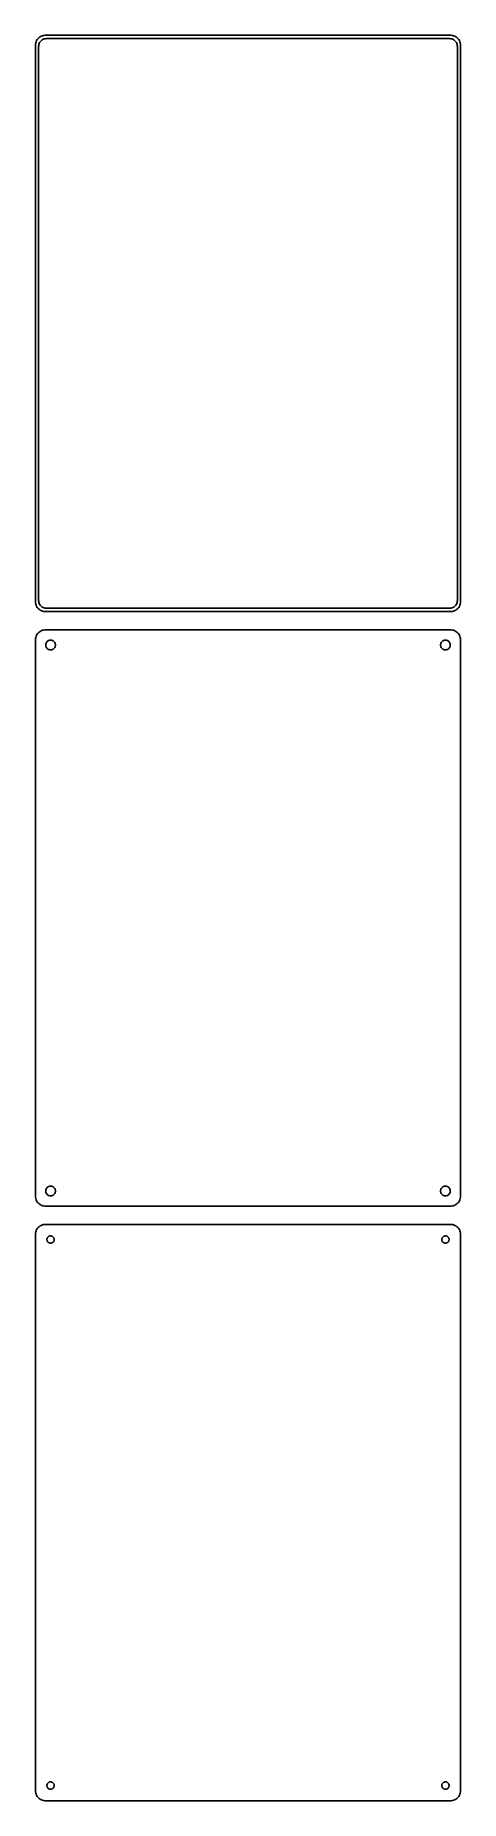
# Model space of a CAD drawing. Header units: metres. Extents: x -105 to 105, y 446 to 1318.
import ezdxf

# ---------------------------------------------------------------- set-up
doc = ezdxf.new("R2010")
doc.units = ezdxf.units.M

msp = doc.modelspace()

# ---------------------------------------------------------------- linework, layer by layer
for p, q in [((-101.545, 1318.26), (-102.129, 1318.02)), ((-100.937, 1318.41), (-101.545, 1318.26)), ((-100.314, 1318.49), (-100.937, 1318.41)), ((100.314, 1318.49), (-100.314, 1318.49)), ((100.937, 1318.41), (100.314, 1318.49)), ((101.545, 1318.26), (100.937, 1318.41)), ((102.129, 1318.02), (101.545, 1318.26)), ((-104.961, 1314.13), (-105, 1313.5)), ((-105, 1313.5), (-105, 1038.5)), ((-104.843, 1314.74), (-104.961, 1314.13)), ((-104.649, 1315.34), (-104.843, 1314.74)), ((-104.382, 1315.91), (-104.649, 1315.34)), ((-104.045, 1316.44), (-104.382, 1315.91)), ((-103.645, 1316.92), (-104.045, 1316.44)), ((-103.187, 1317.35), (-103.645, 1316.92)), ((-103.373, 1313), (-103.342, 1313.49)), ((-103.373, 1039), (-103.373, 1313)), ((-103.342, 1313.49), (-103.251, 1313.96)), ((-103.251, 1313.96), (-103.101, 1314.43)), ((-102.679, 1317.72), (-103.187, 1317.35)), ((-103.101, 1314.43), (-102.894, 1314.87)), ((-102.894, 1314.87), (-102.633, 1315.28)), ((-102.129, 1318.02), (-102.679, 1317.72)), ((-102.633, 1315.28), (-102.323, 1315.65)), ((-102.323, 1315.65), (-101.969, 1315.98)), ((-101.969, 1315.98), (-101.575, 1316.27)), ((-101.575, 1316.27), (-101.149, 1316.5)), ((-101.149, 1316.5), (-100.697, 1316.68)), ((-100.697, 1316.68), (-100.226, 1316.8)), ((-100.226, 1316.8), (-99.7432, 1316.86)), ((-99.7432, 1316.86), (99.7432, 1316.86)), ((99.7432, 1316.86), (100.226, 1316.8)), ((100.226, 1316.8), (100.697, 1316.68)), ((100.697, 1316.68), (101.149, 1316.5)), ((101.149, 1316.5), (101.575, 1316.27)), ((101.575, 1316.27), (101.969, 1315.98)), ((101.969, 1315.98), (102.323, 1315.65)), ((102.679, 1317.72), (102.129, 1318.02)), ((102.323, 1315.65), (102.633, 1315.28)), ((102.633, 1315.28), (102.894, 1314.87)), ((103.187, 1317.35), (102.679, 1317.72)), ((102.894, 1314.87), (103.101, 1314.43)), ((103.101, 1314.43), (103.251, 1313.96)), ((103.645, 1316.92), (103.187, 1317.35)), ((103.251, 1313.96), (103.342, 1313.49)), ((103.342, 1313.49), (103.373, 1313)), ((103.373, 1313), (103.373, 1039)), ((104.045, 1316.44), (103.645, 1316.92)), ((104.382, 1315.91), (104.045, 1316.44)), ((104.649, 1315.34), (104.382, 1315.91)), ((104.843, 1314.74), (104.649, 1315.34)), ((104.961, 1314.13), (104.843, 1314.74)), ((105, 1313.5), (104.961, 1314.13)), ((105, 1038.5), (105, 1313.5)), ((-103.342, 1038.51), (-103.373, 1039)), ((103.373, 1039), (103.342, 1038.51)), ((-105, 1038.5), (-104.961, 1037.87)), ((-104.961, 1037.87), (-104.843, 1037.26)), ((-104.843, 1037.26), (-104.649, 1036.66)), ((-104.649, 1036.66), (-104.382, 1036.09)), ((-104.382, 1036.09), (-104.045, 1035.56)), ((-104.045, 1035.56), (-103.645, 1035.08)), ((-103.645, 1035.08), (-103.187, 1034.65)), ((-103.251, 1038.04), (-103.342, 1038.51)), ((-103.101, 1037.57), (-103.251, 1038.04)), ((-103.187, 1034.65), (-102.679, 1034.28)), ((-102.894, 1037.13), (-103.101, 1037.57)), ((-102.633, 1036.72), (-102.894, 1037.13)), ((-102.679, 1034.28), (-102.129, 1033.98)), ((-102.323, 1036.35), (-102.633, 1036.72)), ((-101.969, 1036.02), (-102.323, 1036.35)), ((-102.129, 1033.98), (-101.545, 1033.74)), ((-101.575, 1035.73), (-101.969, 1036.02)), ((-101.149, 1035.5), (-101.575, 1035.73)), ((-101.545, 1033.74), (-100.937, 1033.59)), ((-100.697, 1035.32), (-101.149, 1035.5)), ((-100.937, 1033.59), (-100.314, 1033.51)), ((-100.226, 1035.2), (-100.697, 1035.32)), ((-100.314, 1033.51), (100.314, 1033.51)), ((-99.7432, 1035.14), (-100.226, 1035.2)), ((99.7432, 1035.14), (-99.7432, 1035.14)), ((100.226, 1035.2), (99.7432, 1035.14)), ((100.697, 1035.32), (100.226, 1035.2)), ((100.314, 1033.51), (100.937, 1033.59)), ((101.149, 1035.5), (100.697, 1035.32)), ((100.937, 1033.59), (101.545, 1033.74)), ((101.575, 1035.73), (101.149, 1035.5)), ((101.545, 1033.74), (102.129, 1033.98)), ((101.969, 1036.02), (101.575, 1035.73)), ((102.323, 1036.35), (101.969, 1036.02)), ((102.129, 1033.98), (102.679, 1034.28)), ((102.633, 1036.72), (102.323, 1036.35)), ((102.894, 1037.13), (102.633, 1036.72)), ((102.679, 1034.28), (103.187, 1034.65)), ((103.101, 1037.57), (102.894, 1037.13)), ((103.251, 1038.04), (103.101, 1037.57)), ((103.187, 1034.65), (103.645, 1035.08)), ((103.342, 1038.51), (103.251, 1038.04)), ((103.645, 1035.08), (104.045, 1035.56)), ((104.045, 1035.56), (104.382, 1036.09)), ((104.382, 1036.09), (104.649, 1036.66)), ((104.649, 1036.66), (104.843, 1037.26)), ((104.843, 1037.26), (104.961, 1037.87)), ((104.961, 1037.87), (105, 1038.5)), ((-104.382, 1021.91), (-104.649, 1021.34)), ((-104.045, 1022.44), (-104.382, 1021.91)), ((-103.645, 1022.92), (-104.045, 1022.44)), ((-103.187, 1023.35), (-103.645, 1022.92)), ((-102.679, 1023.72), (-103.187, 1023.35)), ((-102.129, 1024.02), (-102.679, 1023.72)), ((-101.545, 1024.26), (-102.129, 1024.02)), ((-100.937, 1024.41), (-101.545, 1024.26)), ((-100.314, 1024.49), (-100.937, 1024.41)), ((100.314, 1024.49), (-100.314, 1024.49)), ((100.937, 1024.41), (100.314, 1024.49)), ((101.545, 1024.26), (100.937, 1024.41)), ((102.129, 1024.02), (101.545, 1024.26)), ((102.679, 1023.72), (102.129, 1024.02)), ((103.187, 1023.35), (102.679, 1023.72)), ((103.645, 1022.92), (103.187, 1023.35)), ((104.045, 1022.44), (103.645, 1022.92)), ((104.382, 1021.91), (104.045, 1022.44)), ((104.649, 1021.34), (104.382, 1021.91)), ((-104.961, 1020.13), (-105, 1019.5)), ((-105, 1019.5), (-105, 744.5)), ((-104.843, 1020.74), (-104.961, 1020.13)), ((-104.649, 1021.34), (-104.843, 1020.74)), ((-99.9, 1017), (-99.8811, 1017.3)), ((-99.8811, 1016.7), (-99.9, 1017)), ((-99.8811, 1017.3), (-99.8246, 1017.6)), ((-99.8246, 1016.4), (-99.8811, 1016.7)), ((-99.8246, 1017.6), (-99.7315, 1017.88)), ((-99.7315, 1016.12), (-99.8246, 1016.4)), ((-99.7315, 1017.88), (-99.6031, 1018.16)), ((-99.6031, 1015.84), (-99.7315, 1016.12)), ((-99.6031, 1018.16), (-99.4416, 1018.41)), ((-99.4416, 1015.59), (-99.6031, 1015.84)), ((-99.4416, 1018.41), (-99.2495, 1018.64)), ((-99.2495, 1015.36), (-99.4416, 1015.59)), ((-99.2495, 1018.64), (-99.0298, 1018.85)), ((-99.0298, 1015.15), (-99.2495, 1015.36)), ((-99.0298, 1018.85), (-98.786, 1019.03)), ((-98.786, 1014.97), (-99.0298, 1015.15)), ((-98.786, 1019.03), (-98.5219, 1019.17)), ((-98.5219, 1014.83), (-98.786, 1014.97)), ((-98.5219, 1019.17), (-98.2416, 1019.28)), ((-98.2416, 1014.72), (-98.5219, 1014.83)), ((-98.2416, 1019.28), (-97.9497, 1019.36)), ((-97.9497, 1014.64), (-98.2416, 1014.72)), ((-97.9497, 1019.36), (-97.6507, 1019.4)), ((-97.6507, 1014.6), (-97.9497, 1014.64)), ((-97.6507, 1019.4), (-97.3493, 1019.4)), ((-97.3493, 1014.6), (-97.6507, 1014.6)), ((-97.3493, 1019.4), (-97.0503, 1019.36)), ((-97.0503, 1014.64), (-97.3493, 1014.6)), ((-97.0503, 1019.36), (-96.7584, 1019.28)), ((-96.7584, 1014.72), (-97.0503, 1014.64)), ((-96.7584, 1019.28), (-96.4781, 1019.17)), ((-96.4781, 1014.83), (-96.7584, 1014.72)), ((-96.4781, 1019.17), (-96.214, 1019.03)), ((-96.214, 1014.97), (-96.4781, 1014.83)), ((-96.214, 1019.03), (-95.9702, 1018.85)), ((-95.9702, 1015.15), (-96.214, 1014.97)), ((-95.9702, 1018.85), (-95.7505, 1018.64)), ((-95.7505, 1015.36), (-95.9702, 1015.15)), ((-95.7505, 1018.64), (-95.5583, 1018.41)), ((-95.5583, 1015.59), (-95.7505, 1015.36)), ((-95.5583, 1018.41), (-95.3969, 1018.16)), ((-95.3969, 1015.84), (-95.5583, 1015.59)), ((-95.3969, 1018.16), (-95.2685, 1017.88)), ((-95.2685, 1016.12), (-95.3969, 1015.84)), ((-95.2685, 1017.88), (-95.1754, 1017.6)), ((-95.1754, 1016.4), (-95.2685, 1016.12)), ((-95.1754, 1017.6), (-95.1189, 1017.3)), ((-95.1189, 1016.7), (-95.1754, 1016.4)), ((-95.1189, 1017.3), (-95.1, 1017)), ((-95.1, 1017), (-95.1189, 1016.7)), ((95.1, 1017), (95.1189, 1017.3)), ((95.1189, 1016.7), (95.1, 1017)), ((95.1189, 1017.3), (95.1754, 1017.6)), ((95.1754, 1016.4), (95.1189, 1016.7)), ((95.1754, 1017.6), (95.2685, 1017.88)), ((95.2685, 1016.12), (95.1754, 1016.4)), ((95.2685, 1017.88), (95.3969, 1018.16)), ((95.3969, 1015.84), (95.2685, 1016.12)), ((95.3969, 1018.16), (95.5583, 1018.41)), ((95.5583, 1015.59), (95.3969, 1015.84)), ((95.5583, 1018.41), (95.7505, 1018.64)), ((95.7505, 1015.36), (95.5583, 1015.59)), ((95.7505, 1018.64), (95.9702, 1018.85)), ((95.9702, 1015.15), (95.7505, 1015.36)), ((95.9702, 1018.85), (96.214, 1019.03)), ((96.214, 1014.97), (95.9702, 1015.15)), ((96.214, 1019.03), (96.4781, 1019.17)), ((96.4781, 1014.83), (96.214, 1014.97)), ((96.4781, 1019.17), (96.7584, 1019.28)), ((96.7584, 1014.72), (96.4781, 1014.83)), ((96.7584, 1019.28), (97.0503, 1019.36)), ((97.0503, 1014.64), (96.7584, 1014.72)), ((97.0503, 1019.36), (97.3493, 1019.4)), ((97.3493, 1014.6), (97.0503, 1014.64)), ((97.3493, 1019.4), (97.6507, 1019.4)), ((97.6507, 1014.6), (97.3493, 1014.6)), ((97.6507, 1019.4), (97.9497, 1019.36)), ((97.9497, 1014.64), (97.6507, 1014.6)), ((97.9497, 1019.36), (98.2416, 1019.28)), ((98.2416, 1014.72), (97.9497, 1014.64)), ((98.2416, 1019.28), (98.5219, 1019.17)), ((98.5219, 1014.83), (98.2416, 1014.72)), ((98.5219, 1019.17), (98.786, 1019.03)), ((98.786, 1014.97), (98.5219, 1014.83)), ((98.786, 1019.03), (99.0298, 1018.85)), ((99.0298, 1015.15), (98.786, 1014.97)), ((99.0298, 1018.85), (99.2495, 1018.64)), ((99.2495, 1015.36), (99.0298, 1015.15)), ((99.2495, 1018.64), (99.4416, 1018.41)), ((99.4416, 1015.59), (99.2495, 1015.36)), ((99.4416, 1018.41), (99.6031, 1018.16)), ((99.6031, 1015.84), (99.4416, 1015.59)), ((99.6031, 1018.16), (99.7315, 1017.88)), ((99.7315, 1016.12), (99.6031, 1015.84)), ((99.7315, 1017.88), (99.8246, 1017.6)), ((99.8246, 1016.4), (99.7315, 1016.12)), ((99.8246, 1017.6), (99.8811, 1017.3)), ((99.8811, 1016.7), (99.8246, 1016.4)), ((99.8811, 1017.3), (99.9, 1017)), ((99.9, 1017), (99.8811, 1016.7)), ((104.843, 1020.74), (104.649, 1021.34)), ((104.961, 1020.13), (104.843, 1020.74)), ((105, 1019.5), (104.961, 1020.13)), ((105, 744.5), (105, 1019.5)), ((-105, 744.5), (-104.961, 743.873)), ((-104.961, 743.873), (-104.843, 743.257)), ((-104.843, 743.257), (-104.649, 742.659)), ((-104.649, 742.659), (-104.382, 742.091)), ((-104.382, 742.091), (-104.045, 741.561)), ((-99.9, 747), (-99.8811, 747.301)), ((-99.8811, 746.699), (-99.9, 747)), ((-99.8811, 747.301), (-99.8246, 747.597)), ((-99.8246, 746.403), (-99.8811, 746.699)), ((-99.8246, 747.597), (-99.7315, 747.883)), ((-99.7315, 746.117), (-99.8246, 746.403)), ((-99.7315, 747.883), (-99.6031, 748.156)), ((-99.6031, 745.844), (-99.7315, 746.117)), ((-99.6031, 748.156), (-99.4416, 748.411)), ((-99.4416, 745.589), (-99.6031, 745.844)), ((-99.4416, 748.411), (-99.2495, 748.643)), ((-99.2495, 745.357), (-99.4416, 745.589)), ((-99.2495, 748.643), (-99.0298, 748.849)), ((-99.0298, 745.151), (-99.2495, 745.357)), ((-99.0298, 748.849), (-98.786, 749.026)), ((-98.786, 744.974), (-99.0298, 745.151)), ((-98.786, 749.026), (-98.5219, 749.172)), ((-98.5219, 744.828), (-98.786, 744.974)), ((-98.5219, 749.172), (-98.2416, 749.283)), ((-98.2416, 744.717), (-98.5219, 744.828)), ((-98.2416, 749.283), (-97.9497, 749.357)), ((-97.9497, 744.643), (-98.2416, 744.717)), ((-97.9497, 749.357), (-97.6507, 749.395)), ((-97.6507, 744.605), (-97.9497, 744.643)), ((-97.6507, 749.395), (-97.3493, 749.395)), ((-97.3493, 744.605), (-97.6507, 744.605)), ((-97.3493, 749.395), (-97.0503, 749.357)), ((-97.0503, 744.643), (-97.3493, 744.605)), ((-97.0503, 749.357), (-96.7584, 749.283)), ((-96.7584, 744.717), (-97.0503, 744.643)), ((-96.7584, 749.283), (-96.4781, 749.172)), ((-96.4781, 744.828), (-96.7584, 744.717)), ((-96.4781, 749.172), (-96.214, 749.026)), ((-96.214, 744.974), (-96.4781, 744.828)), ((-96.214, 749.026), (-95.9702, 748.849)), ((-95.9702, 745.151), (-96.214, 744.974)), ((-95.9702, 748.849), (-95.7505, 748.643)), ((-95.7505, 745.357), (-95.9702, 745.151)), ((-95.7505, 748.643), (-95.5583, 748.411)), ((-95.5583, 745.589), (-95.7505, 745.357)), ((-95.5583, 748.411), (-95.3969, 748.156)), ((-95.3969, 745.844), (-95.5583, 745.589)), ((-95.3969, 748.156), (-95.2685, 747.883)), ((-95.2685, 746.117), (-95.3969, 745.844)), ((-95.2685, 747.883), (-95.1754, 747.597)), ((-95.1754, 746.403), (-95.2685, 746.117)), ((-95.1754, 747.597), (-95.1189, 747.301)), ((-95.1189, 746.699), (-95.1754, 746.403)), ((-95.1189, 747.301), (-95.1, 747)), ((-95.1, 747), (-95.1189, 746.699)), ((95.1, 747), (95.1189, 747.301)), ((95.1189, 746.699), (95.1, 747)), ((95.1189, 747.301), (95.1754, 747.597)), ((95.1754, 746.403), (95.1189, 746.699)), ((95.1754, 747.597), (95.2685, 747.883)), ((95.2685, 746.117), (95.1754, 746.403)), ((95.2685, 747.883), (95.3969, 748.156)), ((95.3969, 745.844), (95.2685, 746.117)), ((95.3969, 748.156), (95.5583, 748.411)), ((95.5583, 745.589), (95.3969, 745.844)), ((95.5583, 748.411), (95.7505, 748.643)), ((95.7505, 745.357), (95.5583, 745.589)), ((95.7505, 748.643), (95.9702, 748.849)), ((95.9702, 745.151), (95.7505, 745.357)), ((95.9702, 748.849), (96.214, 749.026)), ((96.214, 744.974), (95.9702, 745.151)), ((96.214, 749.026), (96.4781, 749.172)), ((96.4781, 744.828), (96.214, 744.974)), ((96.4781, 749.172), (96.7584, 749.283)), ((96.7584, 744.717), (96.4781, 744.828)), ((96.7584, 749.283), (97.0503, 749.357)), ((97.0503, 744.643), (96.7584, 744.717)), ((97.0503, 749.357), (97.3493, 749.395)), ((97.3493, 744.605), (97.0503, 744.643)), ((97.3493, 749.395), (97.6507, 749.395)), ((97.6507, 744.605), (97.3493, 744.605)), ((97.6507, 749.395), (97.9497, 749.357)), ((97.9497, 744.643), (97.6507, 744.605)), ((97.9497, 749.357), (98.2416, 749.283)), ((98.2416, 744.717), (97.9497, 744.643)), ((98.2416, 749.283), (98.5219, 749.172)), ((98.5219, 744.828), (98.2416, 744.717)), ((98.5219, 749.172), (98.786, 749.026)), ((98.786, 744.974), (98.5219, 744.828)), ((98.786, 749.026), (99.0298, 748.849)), ((99.0298, 745.151), (98.786, 744.974)), ((99.0298, 748.849), (99.2495, 748.643)), ((99.2495, 745.357), (99.0298, 745.151)), ((99.2495, 748.643), (99.4416, 748.411)), ((99.4416, 745.589), (99.2495, 745.357)), ((99.4416, 748.411), (99.6031, 748.156)), ((99.6031, 745.844), (99.4416, 745.589)), ((99.6031, 748.156), (99.7315, 747.883)), ((99.7315, 746.117), (99.6031, 745.844)), ((99.7315, 747.883), (99.8246, 747.597)), ((99.8246, 746.403), (99.7315, 746.117)), ((99.8246, 747.597), (99.8811, 747.301)), ((99.8811, 746.699), (99.8246, 746.403)), ((99.8811, 747.301), (99.9, 747)), ((99.9, 747), (99.8811, 746.699)), ((104.045, 741.561), (104.382, 742.091)), ((104.382, 742.091), (104.649, 742.659)), ((104.649, 742.659), (104.843, 743.257)), ((104.843, 743.257), (104.961, 743.873)), ((104.961, 743.873), (105, 744.5)), ((-104.045, 741.561), (-103.645, 741.077)), ((-103.645, 741.077), (-103.187, 740.647)), ((-103.187, 740.647), (-102.679, 740.278)), ((-102.679, 740.278), (-102.129, 739.976)), ((-102.129, 739.976), (-101.545, 739.745)), ((-101.545, 739.745), (-100.937, 739.589)), ((-100.937, 739.589), (-100.314, 739.51)), ((-100.314, 739.51), (100.314, 739.51)), ((100.314, 739.51), (100.937, 739.589)), ((100.937, 739.589), (101.545, 739.745)), ((101.545, 739.745), (102.129, 739.976)), ((102.129, 739.976), (102.679, 740.278)), ((102.679, 740.278), (103.187, 740.647)), ((103.187, 740.647), (103.645, 741.077)), ((103.645, 741.077), (104.045, 741.561)), ((-104.961, 726.127), (-105, 725.5)), ((-105, 725.5), (-105, 450.5)), ((-104.843, 726.743), (-104.961, 726.127)), ((-104.649, 727.341), (-104.843, 726.743)), ((-104.382, 727.909), (-104.649, 727.341)), ((-104.045, 728.439), (-104.382, 727.909)), ((-103.645, 728.923), (-104.045, 728.439)), ((-103.187, 729.353), (-103.645, 728.923)), ((-102.679, 729.722), (-103.187, 729.353)), ((-102.129, 730.024), (-102.679, 729.722)), ((-101.545, 730.255), (-102.129, 730.024)), ((-100.937, 730.411), (-101.545, 730.255)), ((-100.314, 730.49), (-100.937, 730.411)), ((100.314, 730.49), (-100.314, 730.49)), ((-98.4645, 724.52), (-98.2664, 724.629)), ((-98.2664, 724.629), (-98.0562, 724.712)), ((-98.0562, 724.712), (-97.8373, 724.768)), ((-97.8373, 724.768), (-97.613, 724.796)), ((-97.613, 724.796), (-97.387, 724.796)), ((-97.387, 724.796), (-97.1627, 724.768)), ((-97.1627, 724.768), (-96.9438, 724.712)), ((-96.9438, 724.712), (-96.7336, 724.629)), ((-96.7336, 724.629), (-96.5355, 724.52)), ((96.5355, 724.52), (96.7336, 724.629)), ((96.7336, 724.629), (96.9438, 724.712)), ((96.9438, 724.712), (97.1627, 724.768)), ((97.1627, 724.768), (97.387, 724.796)), ((97.387, 724.796), (97.613, 724.796)), ((97.613, 724.796), (97.8373, 724.768)), ((97.8373, 724.768), (98.0562, 724.712)), ((98.0562, 724.712), (98.2664, 724.629)), ((98.2664, 724.629), (98.4645, 724.52)), ((100.937, 730.411), (100.314, 730.49)), ((101.545, 730.255), (100.937, 730.411)), ((102.129, 730.024), (101.545, 730.255)), ((102.679, 729.722), (102.129, 730.024)), ((103.187, 729.353), (102.679, 729.722)), ((103.645, 728.923), (103.187, 729.353)), ((104.045, 728.439), (103.645, 728.923)), ((104.382, 727.909), (104.045, 728.439)), ((104.649, 727.341), (104.382, 727.909)), ((104.843, 726.743), (104.649, 727.341)), ((104.961, 726.127), (104.843, 726.743)), ((105, 725.5), (104.961, 726.127)), ((105, 450.5), (105, 725.5)), ((-99.3, 723), (-99.2858, 723.226)), ((-99.2858, 722.774), (-99.3, 723)), ((-99.2858, 723.226), (-99.2434, 723.448)), ((-99.2434, 722.552), (-99.2858, 722.774)), ((-99.2434, 723.448), (-99.1736, 723.663)), ((-99.1736, 722.337), (-99.2434, 722.552)), ((-99.1736, 723.663), (-99.0773, 723.867)), ((-99.0773, 722.133), (-99.1736, 722.337)), ((-99.0773, 723.867), (-98.9562, 724.058)), ((-98.9562, 721.942), (-99.0773, 722.133)), ((-98.9562, 724.058), (-98.8121, 724.232)), ((-98.8121, 721.768), (-98.9562, 721.942)), ((-98.8121, 724.232), (-98.6474, 724.387)), ((-98.6474, 721.613), (-98.8121, 721.768)), ((-98.6474, 724.387), (-98.4645, 724.52)), ((-98.4645, 721.48), (-98.6474, 721.613)), ((-98.2664, 721.371), (-98.4645, 721.48)), ((-98.0562, 721.288), (-98.2664, 721.371)), ((-97.8373, 721.232), (-98.0562, 721.288)), ((-97.613, 721.204), (-97.8373, 721.232)), ((-97.387, 721.204), (-97.613, 721.204)), ((-97.1627, 721.232), (-97.387, 721.204)), ((-96.9438, 721.288), (-97.1627, 721.232)), ((-96.7336, 721.371), (-96.9438, 721.288)), ((-96.5355, 721.48), (-96.7336, 721.371)), ((-96.5355, 724.52), (-96.3526, 724.387)), ((-96.3526, 721.613), (-96.5355, 721.48)), ((-96.3526, 724.387), (-96.1879, 724.232)), ((-96.1879, 721.768), (-96.3526, 721.613)), ((-96.1879, 724.232), (-96.0438, 724.058)), ((-96.0438, 721.942), (-96.1879, 721.768)), ((-96.0438, 724.058), (-95.9226, 723.867)), ((-95.9226, 722.133), (-96.0438, 721.942)), ((-95.9226, 723.867), (-95.8264, 723.663)), ((-95.8264, 722.337), (-95.9226, 722.133)), ((-95.8264, 723.663), (-95.7565, 723.448)), ((-95.7565, 722.552), (-95.8264, 722.337)), ((-95.7565, 723.448), (-95.7142, 723.226)), ((-95.7142, 722.774), (-95.7565, 722.552)), ((-95.7142, 723.226), (-95.7, 723)), ((-95.7, 723), (-95.7142, 722.774)), ((95.7, 723), (95.7142, 723.226)), ((95.7142, 722.774), (95.7, 723)), ((95.7142, 723.226), (95.7565, 723.448)), ((95.7565, 722.552), (95.7142, 722.774)), ((95.7565, 723.448), (95.8264, 723.663)), ((95.8264, 722.337), (95.7565, 722.552)), ((95.8264, 723.663), (95.9226, 723.867)), ((95.9226, 722.133), (95.8264, 722.337)), ((95.9226, 723.867), (96.0438, 724.058)), ((96.0438, 721.942), (95.9226, 722.133)), ((96.0438, 724.058), (96.1879, 724.232)), ((96.1879, 721.768), (96.0438, 721.942)), ((96.1879, 724.232), (96.3526, 724.387)), ((96.3526, 721.613), (96.1879, 721.768)), ((96.3526, 724.387), (96.5355, 724.52)), ((96.5355, 721.48), (96.3526, 721.613)), ((96.7336, 721.371), (96.5355, 721.48)), ((96.9438, 721.288), (96.7336, 721.371)), ((97.1627, 721.232), (96.9438, 721.288)), ((97.387, 721.204), (97.1627, 721.232)), ((97.613, 721.204), (97.387, 721.204)), ((97.8373, 721.232), (97.613, 721.204)), ((98.0562, 721.288), (97.8373, 721.232)), ((98.2664, 721.371), (98.0562, 721.288)), ((98.4645, 721.48), (98.2664, 721.371)), ((98.4645, 724.52), (98.6474, 724.387)), ((98.6474, 721.613), (98.4645, 721.48)), ((98.6474, 724.387), (98.8121, 724.232)), ((98.8121, 721.768), (98.6474, 721.613)), ((98.8121, 724.232), (98.9562, 724.058)), ((98.9562, 721.942), (98.8121, 721.768)), ((98.9562, 724.058), (99.0773, 723.867)), ((99.0773, 722.133), (98.9562, 721.942)), ((99.0773, 723.867), (99.1736, 723.663)), ((99.1736, 722.337), (99.0773, 722.133)), ((99.1736, 723.663), (99.2434, 723.448)), ((99.2434, 722.552), (99.1736, 722.337)), ((99.2434, 723.448), (99.2858, 723.226)), ((99.2858, 722.774), (99.2434, 722.552)), ((99.2858, 723.226), (99.3, 723)), ((99.3, 723), (99.2858, 722.774)), ((-99.0773, 453.867), (-98.9562, 454.058)), ((-98.9562, 454.058), (-98.8121, 454.232)), ((-98.8121, 454.232), (-98.6474, 454.387)), ((-98.6474, 454.387), (-98.4645, 454.52)), ((-98.4645, 454.52), (-98.2664, 454.629)), ((-98.2664, 454.629), (-98.0562, 454.712)), ((-98.0562, 454.712), (-97.8373, 454.768)), ((-97.8373, 454.768), (-97.613, 454.796)), ((-97.613, 454.796), (-97.387, 454.796)), ((-97.387, 454.796), (-97.1627, 454.768)), ((-97.1627, 454.768), (-96.9438, 454.712)), ((-96.9438, 454.712), (-96.7336, 454.629)), ((-96.7336, 454.629), (-96.5355, 454.52)), ((-96.5355, 454.52), (-96.3526, 454.387)), ((-96.3526, 454.387), (-96.1879, 454.232)), ((-96.1879, 454.232), (-96.0438, 454.058)), ((-96.0438, 454.058), (-95.9226, 453.867)), ((95.9226, 453.867), (96.0438, 454.058)), ((96.0438, 454.058), (96.1879, 454.232)), ((96.1879, 454.232), (96.3526, 454.387)), ((96.3526, 454.387), (96.5355, 454.52)), ((96.5355, 454.52), (96.7336, 454.629)), ((96.7336, 454.629), (96.9438, 454.712)), ((96.9438, 454.712), (97.1627, 454.768)), ((97.1627, 454.768), (97.387, 454.796)), ((97.387, 454.796), (97.613, 454.796)), ((97.613, 454.796), (97.8373, 454.768)), ((97.8373, 454.768), (98.0562, 454.712)), ((98.0562, 454.712), (98.2664, 454.629)), ((98.2664, 454.629), (98.4645, 454.52)), ((98.4645, 454.52), (98.6474, 454.387)), ((98.6474, 454.387), (98.8121, 454.232)), ((98.8121, 454.232), (98.9562, 454.058)), ((98.9562, 454.058), (99.0773, 453.867)), ((-105, 450.5), (-104.961, 449.873)), ((-104.961, 449.873), (-104.843, 449.257)), ((-104.843, 449.257), (-104.649, 448.659)), ((-104.649, 448.659), (-104.382, 448.091)), ((-104.382, 448.091), (-104.045, 447.561)), ((-104.045, 447.561), (-103.645, 447.077)), ((-103.645, 447.077), (-103.187, 446.647)), ((-103.187, 446.647), (-102.679, 446.278)), ((-102.679, 446.278), (-102.129, 445.976)), ((-102.129, 445.976), (-101.545, 445.745)), ((-101.545, 445.745), (-100.937, 445.589)), ((-100.937, 445.589), (-100.314, 445.51)), ((-100.314, 445.51), (100.314, 445.51)), ((-99.3, 453), (-99.2858, 453.226)), ((-99.2858, 452.774), (-99.3, 453)), ((-99.2858, 453.226), (-99.2434, 453.448)), ((-99.2434, 452.552), (-99.2858, 452.774)), ((-99.2434, 453.448), (-99.1736, 453.663)), ((-99.1736, 452.337), (-99.2434, 452.552)), ((-99.1736, 453.663), (-99.0773, 453.867)), ((-99.0773, 452.133), (-99.1736, 452.337)), ((-98.9562, 451.942), (-99.0773, 452.133)), ((-98.8121, 451.768), (-98.9562, 451.942)), ((-98.6474, 451.613), (-98.8121, 451.768)), ((-98.4645, 451.48), (-98.6474, 451.613)), ((-98.2664, 451.371), (-98.4645, 451.48)), ((-98.0562, 451.288), (-98.2664, 451.371)), ((-97.8373, 451.232), (-98.0562, 451.288)), ((-97.613, 451.204), (-97.8373, 451.232)), ((-97.387, 451.204), (-97.613, 451.204)), ((-97.1627, 451.232), (-97.387, 451.204)), ((-96.9438, 451.288), (-97.1627, 451.232)), ((-96.7336, 451.371), (-96.9438, 451.288)), ((-96.5355, 451.48), (-96.7336, 451.371)), ((-96.3526, 451.613), (-96.5355, 451.48)), ((-96.1879, 451.768), (-96.3526, 451.613)), ((-96.0438, 451.942), (-96.1879, 451.768)), ((-95.9226, 452.133), (-96.0438, 451.942)), ((-95.9226, 453.867), (-95.8264, 453.663)), ((-95.8264, 452.337), (-95.9226, 452.133)), ((-95.8264, 453.663), (-95.7565, 453.448)), ((-95.7565, 452.552), (-95.8264, 452.337)), ((-95.7565, 453.448), (-95.7142, 453.226)), ((-95.7142, 452.774), (-95.7565, 452.552)), ((-95.7142, 453.226), (-95.7, 453)), ((-95.7, 453), (-95.7142, 452.774)), ((95.7, 453), (95.7142, 453.226)), ((95.7142, 452.774), (95.7, 453)), ((95.7142, 453.226), (95.7565, 453.448)), ((95.7565, 452.552), (95.7142, 452.774)), ((95.7565, 453.448), (95.8264, 453.663)), ((95.8264, 452.337), (95.7565, 452.552)), ((95.8264, 453.663), (95.9226, 453.867)), ((95.9226, 452.133), (95.8264, 452.337)), ((96.0438, 451.942), (95.9226, 452.133)), ((96.1879, 451.768), (96.0438, 451.942)), ((96.3526, 451.613), (96.1879, 451.768)), ((96.5355, 451.48), (96.3526, 451.613)), ((96.7336, 451.371), (96.5355, 451.48)), ((96.9438, 451.288), (96.7336, 451.371)), ((97.1627, 451.232), (96.9438, 451.288)), ((97.387, 451.204), (97.1627, 451.232)), ((97.613, 451.204), (97.387, 451.204)), ((97.8373, 451.232), (97.613, 451.204)), ((98.0562, 451.288), (97.8373, 451.232)), ((98.2664, 451.371), (98.0562, 451.288)), ((98.4645, 451.48), (98.2664, 451.371)), ((98.6474, 451.613), (98.4645, 451.48)), ((98.8121, 451.768), (98.6474, 451.613)), ((98.9562, 451.942), (98.8121, 451.768)), ((99.0773, 452.133), (98.9562, 451.942)), ((99.0773, 453.867), (99.1736, 453.663)), ((99.1736, 452.337), (99.0773, 452.133)), ((99.1736, 453.663), (99.2434, 453.448)), ((99.2434, 452.552), (99.1736, 452.337)), ((99.2434, 453.448), (99.2858, 453.226)), ((99.2858, 452.774), (99.2434, 452.552)), ((99.2858, 453.226), (99.3, 453)), ((99.3, 453), (99.2858, 452.774)), ((100.314, 445.51), (100.937, 445.589)), ((100.937, 445.589), (101.545, 445.745)), ((101.545, 445.745), (102.129, 445.976)), ((102.129, 445.976), (102.679, 446.278)), ((102.679, 446.278), (103.187, 446.647)), ((103.187, 446.647), (103.645, 447.077)), ((103.645, 447.077), (104.045, 447.561)), ((104.045, 447.561), (104.382, 448.091)), ((104.382, 448.091), (104.649, 448.659)), ((104.649, 448.659), (104.843, 449.257)), ((104.843, 449.257), (104.961, 449.873)), ((104.961, 449.873), (105, 450.5))]:
    msp.add_line(p, q)

doc.saveas('drawing.dxf')
